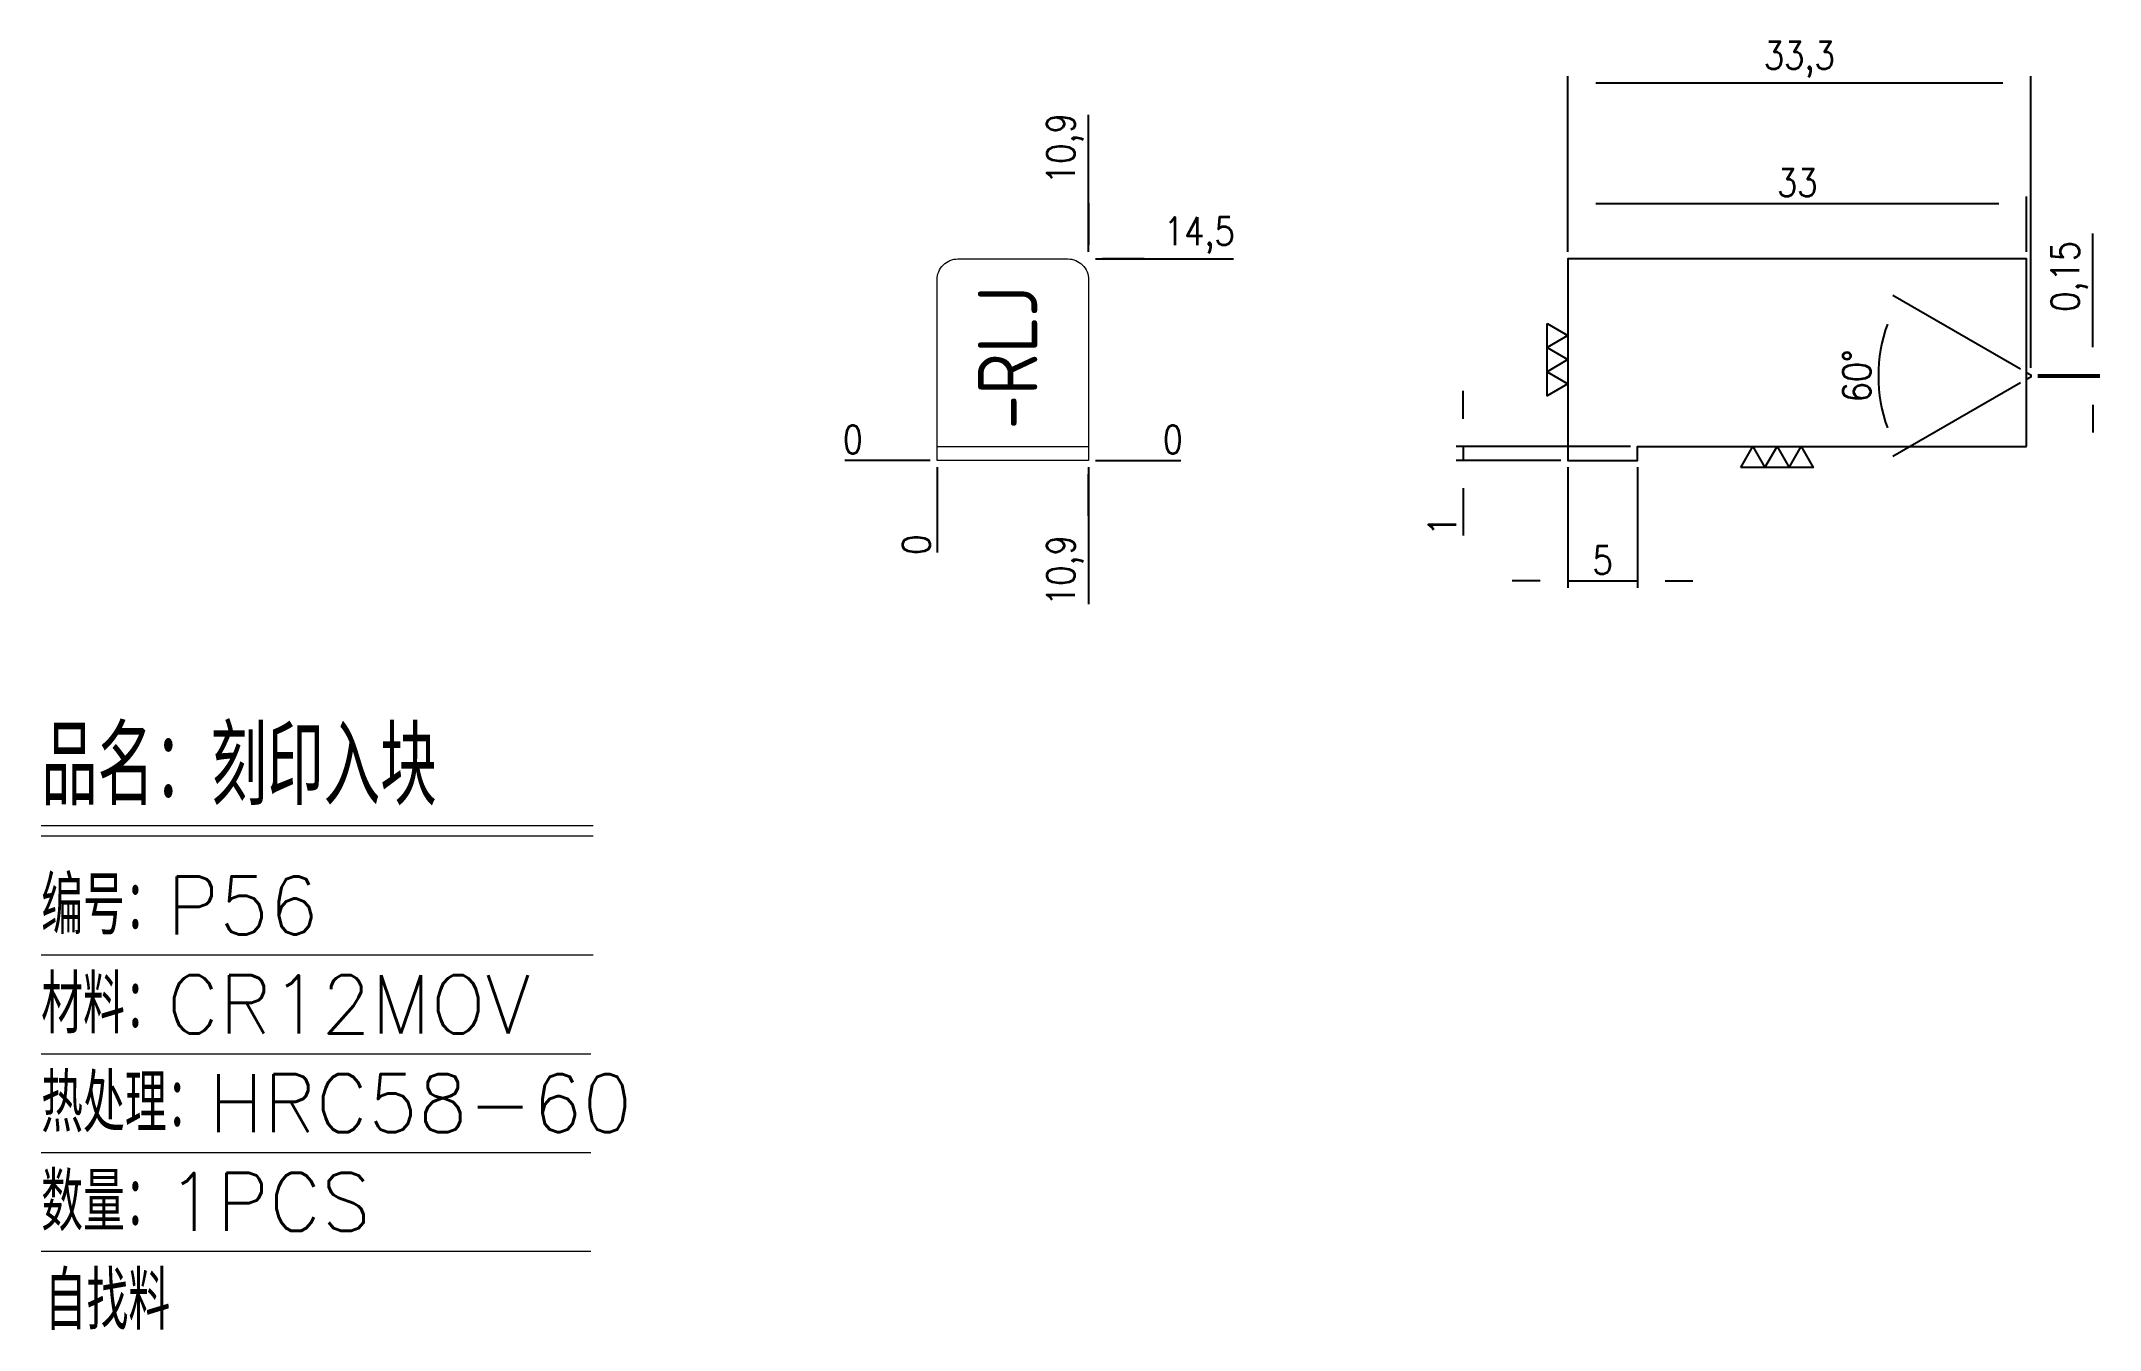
# Model space of a CAD drawing. Header units: millimetres. Extents: x 97865 to 98013, y 7172 to 7264.
import ezdxf

# ---------------------------------------------------------------- set-up
doc = ezdxf.new("R2010")
doc.units = ezdxf.units.MM
for name, color, linetype in [('DIE_P', 2, 'Continuous'), ('DIM', 4, 'Continuous'), ('MATER', 8, 'Continuous'), ('PPS_P', 2, 'Continuous')]:
    doc.layers.add(name, color=color, linetype=linetype)
doc.styles.add('chinesef_fs', font='simplex.shx', dxfattribs={"bigfont": 'gbcbig.shx'})
doc.styles.add('LYJ', font='gbenor.shx', dxfattribs={"bigfont": 'gbcbig.shx'})
doc.styles.get("Standard").update_dxf_attribs({"font": 'txt.shx', "width": 0.85, "bigfont": 'ctxt.shx'})
doc.dimstyles.new('T-2-WX', dxfattribs={"dimtxt": 2, "dimasz": 2, "dimexe": 0.5, "dimexo": 0.5, "dimgap": 0.5, "dimtad": 1, "dimtxsty": 'Standard', "dimblk": 'OPEN30', "dimcen": 0, "dimazin": 3, "dimtfac": 1, "dimtmove": 0, "dimatfit": 3, "dimldrblk": 'OPEN30', "dimlwd": -1, "dimlwe": -1})

# ---------------------------------------------------------------- blocks, each defined once
blk = doc.blocks.new('*D7579')
at = {"layer": 'Defpoints', "color": 0}
for p in [(97929.3, 7234.33), (97940.2, 7234.33), (97945.2, 7234.33)]:
    blk.add_point(p, dxfattribs=at)
at = {"layer": 'DIM', "color": 0}
blk.add_line((97940.7, 7234.33), (97946.83, 7234.33), dxfattribs=at)
at = {"layer": 'DIM', "color": 0, "insert": (97946.26, 7235.83), "char_height": 2, "attachment_point": 5}
blk.add_mtext('0', dxfattribs=at)
blk = doc.blocks.new('_Open30')
blk = doc.blocks.new('*D7580')
at = {"layer": 'Defpoints', "color": 0}
for p in [(97940.2, 7248.83), (97945.2, 7248.83), (97929.3, 7234.33)]:
    blk.add_point(p, dxfattribs=at)
at = {"layer": 'DIM', "color": 0}
for p, q in [((97940.7, 7248.83), (97944.2, 7248.83)), ((97944.2, 7248.83), (97941.2, 7248.83)), ((97941.2, 7248.83), (97950.63, 7248.83))]:
    blk.add_line(p, q, dxfattribs=at)
at = {"layer": 'DIM', "color": 0, "insert": (97948.16, 7250.52), "char_height": 2, "attachment_point": 5}
blk.add_mtext('14,5', dxfattribs=at)
blk = doc.blocks.new('*D7581')
at = {"layer": 'Defpoints', "color": 0}
for p in [(97924.3, 7234.33), (97929.3, 7234.33), (97929.3, 7234.33)]:
    blk.add_point(p, dxfattribs=at)
at = {"layer": 'DIM', "color": 0}
blk.add_line((97928.8, 7234.33), (97922.66, 7234.33), dxfattribs=at)
at = {"layer": 'DIM', "color": 0, "insert": (97923.23, 7235.83), "char_height": 2, "attachment_point": 5}
blk.add_mtext('0', dxfattribs=at)
blk = doc.blocks.new('*D7582')
at = {"layer": 'Defpoints', "color": 0}
for p in [(97929.3, 7234.33), (97940.2, 7234.33), (97940.2, 7229.33)]:
    blk.add_point(p, dxfattribs=at)
at = {"layer": 'DIM', "color": 0}
for p, q in [((97940.2, 7233.83), (97940.2, 7230.33)), ((97940.2, 7230.33), (97940.2, 7233.33)), ((97940.2, 7233.33), (97940.2, 7223.97))]:
    blk.add_line(p, q, dxfattribs=at)
at = {"layer": 'DIM', "color": 0, "insert": (97938.5, 7226.4), "char_height": 2, "attachment_point": 5, "rotation": 90}
blk.add_mtext('10,9', dxfattribs=at)
blk = doc.blocks.new('*D7583')
at = {"layer": 'Defpoints', "color": 0}
for p in [(97929.3, 7234.33), (97929.3, 7234.33), (97929.3, 7229.33)]:
    blk.add_point(p, dxfattribs=at)
at = {"layer": 'DIM', "color": 0}
blk.add_line((97929.3, 7233.83), (97929.3, 7227.7), dxfattribs=at)
at = {"layer": 'DIM', "color": 0, "insert": (97927.8, 7228.26), "char_height": 2, "attachment_point": 5, "rotation": 90}
blk.add_mtext('0', dxfattribs=at)
blk = doc.blocks.new('*D7584')
at = {"layer": 'Defpoints', "color": 0}
for p in [(97940.2, 7253.83), (97940.2, 7248.83), (97929.3, 7234.33)]:
    blk.add_point(p, dxfattribs=at)
at = {"layer": 'DIM', "color": 0}
for p, q in [((97940.2, 7249.83), (97940.2, 7259.19)), ((97940.2, 7249.33), (97940.2, 7252.83)), ((97940.2, 7252.83), (97940.2, 7249.83))]:
    blk.add_line(p, q, dxfattribs=at)
at = {"layer": 'DIM', "color": 0, "insert": (97938.5, 7256.76), "char_height": 2, "attachment_point": 5, "rotation": 90}
blk.add_mtext('10,9', dxfattribs=at)
blk = doc.blocks.new('*D7585')
at = {"layer": 'Defpoints', "color": 0}
for p in [(98007.68, 7252.82), (97974.68, 7248.83), (98007.68, 7248.83)]:
    blk.add_point(p, dxfattribs=at)
at = {"layer": 'DIM', "color": 0}
for p, q in [((97974.68, 7249.33), (97974.68, 7253.32)), ((98007.68, 7249.33), (98007.68, 7253.32)), ((97976.68, 7252.82), (98005.68, 7252.82))]:
    blk.add_line(p, q, dxfattribs=at)
at = {"layer": 'DIM', "color": 0, "insert": (97991.18, 7254.32), "char_height": 2, "attachment_point": 5}
blk.add_mtext('33', dxfattribs=at)
blk = doc.blocks.new('*D7586')
at = {"layer": 'Defpoints', "color": 0}
for p in [(98007.98, 7261.49), (97974.68, 7248.83), (98007.98, 7240.48)]:
    blk.add_point(p, dxfattribs=at)
at = {"layer": 'DIM', "color": 0}
for p, q in [((97974.68, 7249.33), (97974.68, 7261.99)), ((97976.68, 7261.49), (98005.98, 7261.49)), ((98007.98, 7240.98), (98007.98, 7261.99))]:
    blk.add_line(p, q, dxfattribs=at)
at = {"layer": 'DIM', "color": 0, "insert": (97991.33, 7263.18), "char_height": 2, "attachment_point": 5}
blk.add_mtext('33,3', dxfattribs=at)
blk = doc.blocks.new('*D7587')
at = {"layer": 'Defpoints', "color": 0}
for p in [(97997.19, 7242.33), (98007.68, 7240.65), (98007.68, 7240.16), (98007.98, 7240.48), (98007.98, 7240.33)]:
    blk.add_point(p, dxfattribs=at)
at = {"layer": 'DIM', "color": 0}
for p, q in [((98007.25, 7240.9), (97998.07, 7246.2)), ((98007.25, 7239.91), (97998.07, 7234.61))]:
    blk.add_line(p, q, dxfattribs=at)
blk.add_arc((98008.11, 7240.4), 11.09, 160.3452, 199.6548, dxfattribs=at)
at = {"layer": 'DIM', "color": 0, "insert": (97995.47, 7240.4), "char_height": 2, "attachment_point": 5, "rotation": 90}
blk.add_mtext('60%%d', dxfattribs=at)
blk = doc.blocks.new('*D7588')
at = {"layer": 'Defpoints', "color": 0}
for p in [(98007.98, 7240.48), (98007.98, 7240.33), (98012.45, 7240.48)]:
    blk.add_point(p, dxfattribs=at)
at = {"layer": 'DIM', "color": 0}
for p, q in [((98012.45, 7242.48), (98012.45, 7250.66)), ((98008.48, 7240.48), (98012.95, 7240.48)), ((98008.48, 7240.33), (98012.95, 7240.33)), ((98012.45, 7240.33), (98012.45, 7240.48)), ((98012.45, 7238.33), (98012.45, 7236.33))]:
    blk.add_line(p, q, dxfattribs=at)
at = {"layer": 'DIM', "color": 0, "insert": (98010.76, 7247.57), "char_height": 2, "attachment_point": 5, "rotation": 90}
blk.add_mtext('0,15', dxfattribs=at)
blk = doc.blocks.new('*D7589')
at = {"layer": 'Defpoints', "color": 0}
for p in [(97974.68, 7234.33), (97979.68, 7234.33), (97979.68, 7225.65)]:
    blk.add_point(p, dxfattribs=at)
at = {"layer": 'DIM', "color": 0}
for p, q in [((97974.68, 7233.83), (97974.68, 7225.15)), ((97979.68, 7233.83), (97979.68, 7225.15)), ((97972.68, 7225.65), (97970.68, 7225.65)), ((97974.68, 7225.65), (97979.68, 7225.65)), ((97981.68, 7225.65), (97983.68, 7225.65))]:
    blk.add_line(p, q, dxfattribs=at)
at = {"layer": 'DIM', "color": 0, "insert": (97977.18, 7227.15), "char_height": 2, "attachment_point": 5}
blk.add_mtext('5', dxfattribs=at)
blk = doc.blocks.new('*D7590')
at = {"layer": 'Defpoints', "color": 0}
for p in [(97967.15, 7234.33), (97974.68, 7234.33), (97979.68, 7235.33)]:
    blk.add_point(p, dxfattribs=at)
at = {"layer": 'DIM', "color": 0}
for p, q in [((97967.15, 7237.33), (97967.15, 7239.33)), ((97979.18, 7235.33), (97966.65, 7235.33)), ((97974.18, 7234.33), (97966.65, 7234.33)), ((97967.15, 7235.33), (97967.15, 7234.33)), ((97967.15, 7232.33), (97967.15, 7228.92))]:
    blk.add_line(p, q, dxfattribs=at)
at = {"layer": 'DIM', "color": 0, "insert": (97965.65, 7229.63), "char_height": 2, "attachment_point": 5, "rotation": 90}
blk.add_mtext('1', dxfattribs=at)

msp = doc.modelspace()

# ---------------------------------------------------------------- linework, layer by layer
at = {"layer": 'DIE_P'}
for points in [[(97973.179, 7244.177), (97974.679, 7243.311), (97973.179, 7242.445), (97974.679, 7241.578), (97973.179, 7240.712), (97974.679, 7239.846), (97973.179, 7238.98), (97973.179, 7244.177)], [(97987.127, 7233.828), (97987.993, 7235.328), (97988.859, 7233.828), (97989.725, 7235.328), (97990.591, 7233.828), (97991.457, 7235.328), (97992.323, 7233.828), (97987.127, 7233.828)]]:
    msp.add_lwpolyline(points, close=True, dxfattribs=at)
at = {"layer": 'DIM', "color": 4, "linetype": 'Continuous', "lineweight": 13}
for p, q in [((97864.836, 7208.048), (97904.551, 7208.048)), ((97864.836, 7207.316), (97904.551, 7207.316)), ((97864.836, 7198.742), (97904.551, 7198.742)), ((97864.836, 7191.631), (97904.378, 7191.631)), ((97864.836, 7184.521), (97904.378, 7184.521)), ((97864.836, 7177.411), (97904.378, 7177.411))]:
    msp.add_line(p, q, dxfattribs=at)
at = {"layer": 'MATER', "color": 2}
msp.add_lwpolyline([(98007.679, 7235.328), (98007.679, 7248.828), (97974.679, 7248.828), (97974.679, 7234.328), (97979.679, 7234.328), (97979.679, 7235.328)], close=True, dxfattribs=at)
msp.add_lwpolyline([(98007.679, 7240.652), (98007.979, 7240.478), (98007.979, 7240.328), (98007.679, 7240.155)], dxfattribs=at)
at = {"layer": 'PPS_P', "linetype": 'Continuous', "lineweight": 15}
msp.add_line((97929.295, 7235.328), (97940.195, 7235.328), dxfattribs=at)
msp.add_lwpolyline([(97940.195, 7234.328), (97929.295, 7234.328), (97929.295, 7247.328, -0.4142136), (97930.795, 7248.828), (97938.695, 7248.828, -0.4142136), (97940.195, 7247.328)], format="xyb", close=True, dxfattribs=at)

# ---------------------------------------------------------------- texts
at = {"layer": 'DIM', "color": 3, "linetype": 'Continuous', "lineweight": 13, "style": 'chinesef_fs'}
for s, height, p in [('品名：刻印入块', 5.6464, (97864.836, 7209.512)), ('编号：P56', 4.1825, (97864.836, 7200.206)), ('材料：CR12MOV', 4.1825, (97864.836, 7193.095)), ('热处理：HRC58-60', 4.18254, (97864.836, 7185.985)), ('数量：1PCS', 4.1825, (97864.836, 7178.875)), ('自找料', 4.1825, (97865.09, 7171.764))]:
    msp.add_text(s, height=height, dxfattribs=at).set_placement(p)
at = {"layer": 'PPS_P', "style": 'LYJ'}
msp.add_text('-RLJ', height=4.2768, rotation=90, dxfattribs=at).set_placement((97936.502, 7236.558))

# ---------------------------------------------------------------- dimensions: what is measured, and where the dimension line sits
at = {"layer": 'DIM'}
for base, p1, p2, picture, middle in [((98007.979, 7261.494), (97974.679, 7248.828), (98007.979, 7240.478), '*D7586', (97991.329, 7263.185)), ((98007.679, 7252.823), (97974.679, 7248.828), (98007.679, 7248.828), '*D7585', (97991.179, 7254.323)), ((97979.679, 7225.653), (97974.679, 7234.328), (97979.679, 7234.328), '*D7589', (97977.179, 7227.153))]:
    dim = msp.add_linear_dim(base=base, p1=p1, p2=p2, dimstyle='T-2-WX', dxfattribs=at)
    dim.commit()
    dim.dimension.update_dxf_attribs({"geometry": picture, "text_midpoint": middle})
for feature_location, offset, dtype, origin, picture, middle in [((97940.195, 7248.828), (0, 5), 1, (97929.295, 7234.328), '*D7584', (97938.505, 7256.757)), ((97940.195, 7248.828), (5, 0), 0, (97929.295, 7234.328), '*D7580', (97948.164, 7250.519)), ((97929.295210327, 7234.328480833), (-5, 0), 0, (97929.295210327, 7234.328480833), '*D7581', (97923.22854366, 7235.828480833)), ((97940.195210347, 7234.328480833), (5, 0), 0, (97929.295210327, 7234.328480833), '*D7579', (97946.261877013, 7235.828480833)), ((97929.295210327, 7234.328480833), (0, -5), 1, (97929.295210327, 7234.328480833), '*D7583', (97927.795210327, 7228.261814166)), ((97940.195, 7234.328), (0, -5), 1, (97929.295, 7234.328), '*D7582', (97938.505, 7226.4))]:
    dim = msp.add_ordinate_dim(feature_location=feature_location, offset=offset, dtype=dtype, origin=origin, dimstyle='T-2-WX', dxfattribs=at)
    dim.commit()
    dim.dimension.update_dxf_attribs({"geometry": picture, "text_midpoint": middle})
for base, p1, p2, picture, middle in [((98012.451, 7240.478), (98007.979, 7240.328), (98007.979, 7240.478), '*D7588', (98010.76, 7247.569)), ((97967.149, 7234.328), (97979.679, 7235.328), (97974.679, 7234.328), '*D7590', (97965.649, 7229.626))]:
    dim = msp.add_linear_dim(base=base, p1=p1, p2=p2, angle=90, dimstyle='T-2-WX', dxfattribs=at)
    dim.commit()
    dim.dimension.update_dxf_attribs({"geometry": picture, "text_midpoint": middle})
dim = msp.add_angular_dim_2l(base=(97997.1855, 7242.3296), line1=((98007.679, 7240.6517), (98007.979, 7240.4785)), line2=((98007.979, 7240.3285), (98007.679, 7240.1553)), dimstyle='T-2-WX', dxfattribs=at)
dim.commit()
dim.dimension.update_dxf_attribs({"geometry": '*D7587', "text_midpoint": (97995.4694, 7240.4035)})

doc.saveas('drawing.dxf')
